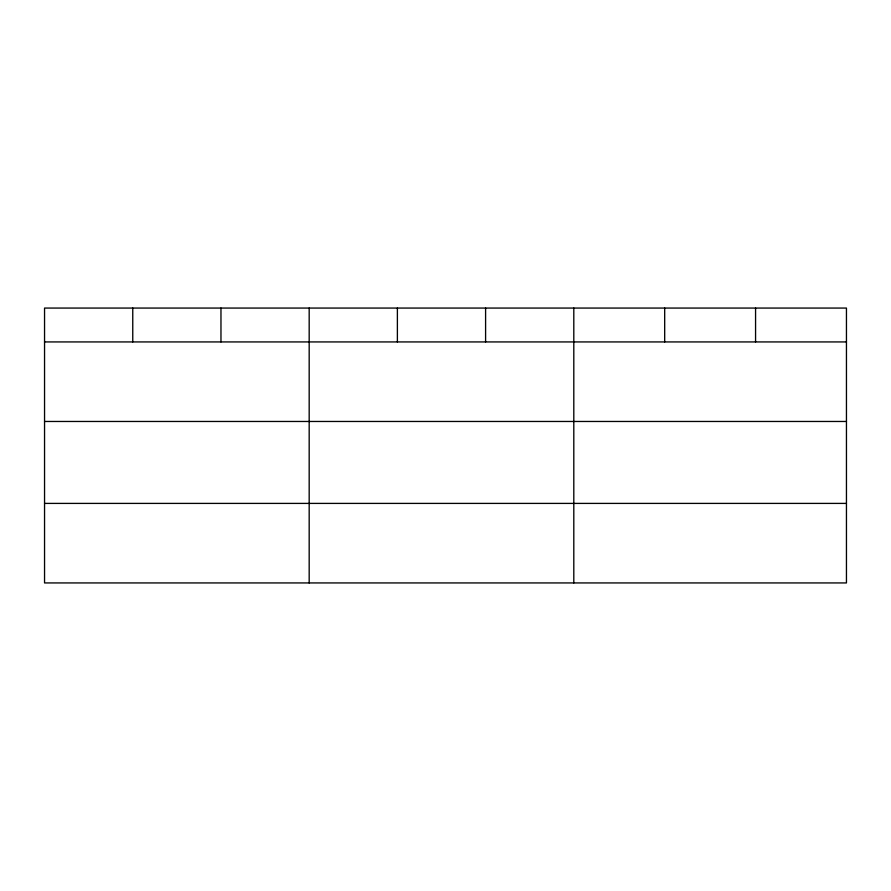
<?xml version="1.0" encoding="UTF-8"?>
<svg xmlns="http://www.w3.org/2000/svg" width="891" height="891" viewBox="0 0 891 891"><rect width="100%" height="100%" fill="white"/><g stroke="black" fill="none" stroke-linecap="round" stroke-linejoin="round"><path stroke-width="1.34" d="M846.45 421.465L846.45 308.063L44.55 308.063L44.55 582.937L846.45 582.937L846.45 421.465L44.55 421.465M44.55 341.932L846.45 341.932M44.55 503.404L846.45 503.404M755.568 308.063L755.568 341.932M664.686 308.063L664.686 341.932M573.804 308.063L573.804 582.937M485.595 308.063L485.595 341.932M397.386 308.063L397.386 341.932M309.177 308.063L309.177 582.937M220.968 308.063L220.968 341.932M132.759 308.063L132.759 341.932"/></g></svg>
